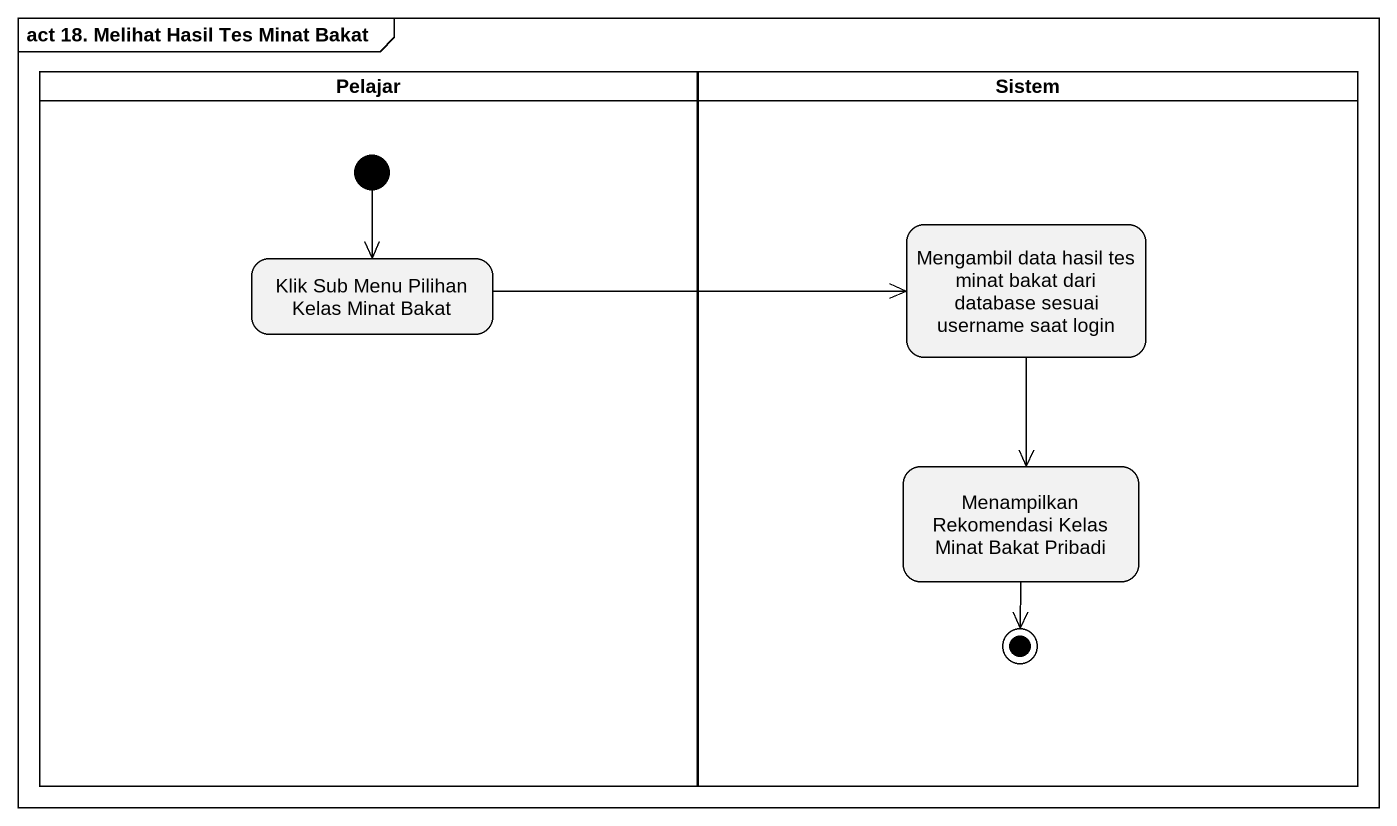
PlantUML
@startuml
mainframe act 18. Melihat Hasil Tes Minat Bakat
hide empty description
state Pelajar <<partition>> {
  state "Klik Sub Menu Pilihan Kelas Minat Bakat" as Klik_Sub_Menu_Pilihan_Kelas
  [*] --> Klik_Sub_Menu_Pilihan_Kelas
}
state Sistem <<partition>> {
  state "Mengambil data hasil tes minat bakat dari database sesuai username saat login" as Mengambil_data_hasil_tes
  state "Menampilkan Rekomendasi Kelas Minat Bakat Pribadi" as Menampilkan_Rekomendasi
  Menampilkan_Rekomendasi --> [*]
}
Mengambil_data_hasil_tes --> Menampilkan_Rekomendasi
Klik_Sub_Menu_Pilihan_Kelas -right-> Mengambil_data_hasil_tes
@enduml
